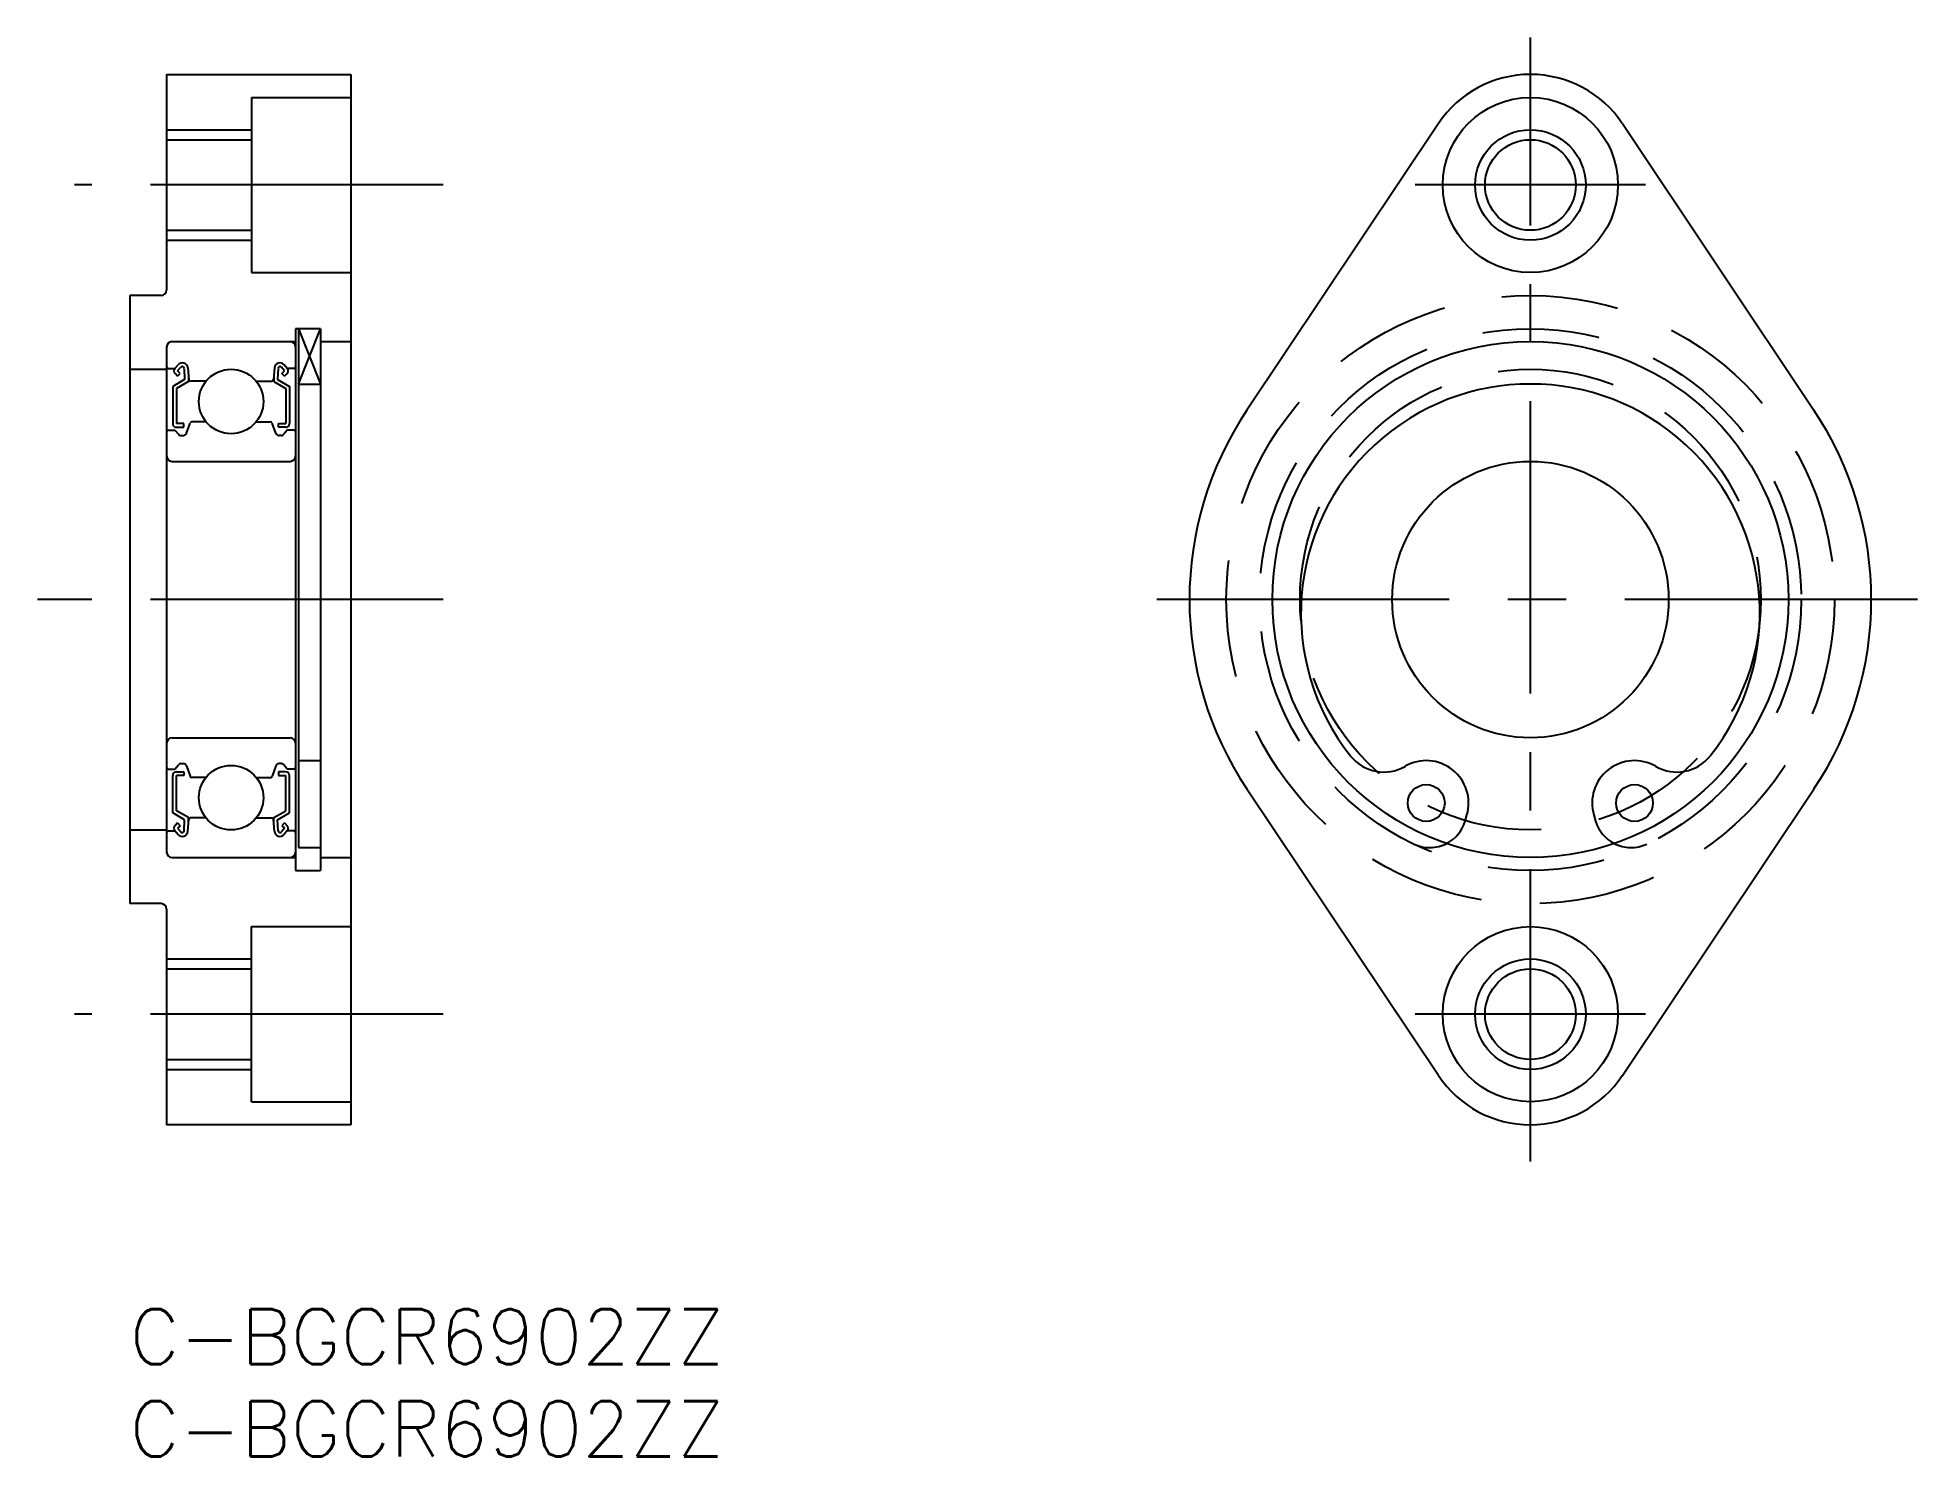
# Model space of a CAD drawing. Extents: x -5 to 97, y -8 to 69.
import ezdxf

# ---------------------------------------------------------------- set-up
doc = ezdxf.new("R2010")
doc.units = 0
doc.header["$LTSCALE"] = 0.5
doc.linetypes.add('CENTER', pattern=[50.8, 31.75, -6.35, 6.35, -6.35])
doc.linetypes.add('DASHED', pattern=[19.05, 12.7, -6.35])
for name, color, linetype in [('MSM_CENTER', 1, 'CENTER'), ('MSM_CONTINUOUS', 7, 'CONTINUOUS'), ('MSM_DASHED', 4, 'DASHED'), ('MSM_NARROW', 5, 'CONTINUOUS'), ('MSM_PART_NUMBER', 7, 'CONTINUOUS')]:
    doc.layers.add(name, color=color, linetype=linetype)
doc.styles.get("Standard").update_dxf_attribs({"font": 'txt.shx', "height": 3, "bigfont": 'bigfont.shx'})

# ---------------------------------------------------------------- blocks, each defined once
blk = doc.blocks.new('*U30')
at = {"layer": 'MSM_PART_NUMBER'}
blk.add_text('C-BGCR6902ZZ', height=3, dxfattribs=at).set_placement((0, -3))
blk = doc.blocks.new('*U31')
at = {"layer": 'MSM_PART_NUMBER'}
blk.add_text('C-BGCR6902ZZ', height=3, dxfattribs=at).set_placement((0, -8))

msp = doc.modelspace()

# ---------------------------------------------------------------- linework, layer by layer
at = {"layer": 'MSM_CENTER'}
for p, q in [((76, 8), (76, 69)), ((17, 61), (-3, 61)), ((82.25, 61), (69.75, 61)), ((17, 38.5), (-5, 38.5)), ((97, 38.5), (55, 38.5)), ((17, 16), (-3, 16)), ((17, 16), (-3, 16)), ((82.25, 16), (69.75, 16))]:
    msp.add_line(p, q, dxfattribs=at)
at = {"layer": 'MSM_CONTINUOUS'}
for p, q in [((2, 67), (12, 67)), ((2, 67), (2, 55.3)), ((12, 67), (12, 10)), ((6.6, 65.75), (12, 65.75)), ((6.6, 65.75), (6.6, 56.25)), ((71.01, 64.33), (60.62, 48.78)), ((80.99, 64.33), (91.38, 48.78)), ((2, 63.46), (6.6, 63.46)), ((2, 58.54), (6.6, 58.54)), ((6.6, 56.25), (12, 56.25)), ((0, 55), (0, 22)), ((1.7, 55), (0, 55)), ((9, 53.2), (9, 23.8)), ((10.35, 53.2), (9, 53.2)), ((9.15, 53.2), (9.15, 25.04)), ((10.35, 53.2), (10.35, 23.8)), ((2, 52.2), (2, 24.8)), ((2.3, 52.5), (9, 52.5)), ((10.35, 52.5), (12, 52.5)), ((0, 51), (2, 51)), ((2.1, 51.05), (2.46, 51.05)), ((2.45, 51.04), (2.62, 51.24)), ((2.6, 50.91), (2.77, 51.11)), ((2.95, 51.05), (2.98, 50.45)), ((3.15, 51.07), (3.2, 50.44)), ((7.85, 51.07), (7.8, 50.44)), ((8.05, 51.05), (8.02, 50.45)), ((8.4, 50.91), (8.23, 51.11)), ((8.55, 51.04), (8.38, 51.24)), ((8.9, 51.05), (8.54, 51.05)), ((2.98, 50.45), (2.33, 50.07)), ((2.33, 50.07), (2.33, 48.05)), ((2.6, 50.62), (2.46, 50.77)), ((3.18, 50.33), (2.53, 49.96)), ((2.74, 50.77), (2.6, 50.91)), ((2.6, 50.62), (2.74, 50.77)), ((3.18, 50.7), (3.18, 50.33)), ((4.14, 50.35), (3.3, 50.35)), ((6.86, 50.35), (7.7, 50.35)), ((7.82, 50.7), (7.82, 50.33)), ((7.82, 50.33), (8.47, 49.96)), ((8.02, 50.45), (8.67, 50.07)), ((8.26, 50.77), (8.4, 50.91)), ((8.4, 50.62), (8.26, 50.77)), ((8.4, 50.62), (8.54, 50.77)), ((8.67, 50.07), (8.67, 48.05)), ((9.15, 50.2, -0.7), (10.35, 50.2, -0.7)), ((2.53, 49.96), (2.53, 48.05)), ((8.47, 49.96), (8.47, 48.05)), ((2.93, 48.05), (2.53, 48.05)), ((2.93, 47.85), (2.93, 48.05)), ((3.08, 47.53), (3.28, 48.08)), ((4.14, 48.15), (3.37, 48.15)), ((6.86, 48.15), (7.63, 48.15)), ((7.92, 47.53), (7.72, 48.08)), ((8.07, 48.05), (8.47, 48.05)), ((8.07, 47.85), (8.07, 48.05)), ((2.1, 47.7), (2.45, 47.7)), ((2.45, 47.7), (2.64, 47.47)), ((2.53, 47.85), (2.93, 47.85)), ((2.79, 47.4), (2.89, 47.4)), ((8.47, 47.85), (8.07, 47.85)), ((8.21, 47.4), (8.11, 47.4)), ((8.55, 47.7), (8.36, 47.47)), ((8.9, 47.7), (8.55, 47.7)), ((2.3, 46), (8.7, 46)), ((2.3, 31), (8.7, 31)), ((2.79, 29.6), (2.89, 29.6)), ((8.21, 29.6), (8.11, 29.6)), ((9.15, 29.76, -0.7), (10.35, 29.76, -0.7)), ((2.1, 29.3), (2.45, 29.3)), ((2.33, 26.93), (2.33, 28.95)), ((2.45, 29.3), (2.64, 29.53)), ((2.53, 29.15), (2.93, 29.15)), ((2.53, 27.04), (2.53, 28.95)), ((2.93, 28.95), (2.53, 28.95)), ((2.93, 29.15), (2.93, 28.95)), ((3.08, 29.47), (3.28, 28.92)), ((4.14, 28.85), (3.37, 28.85)), ((6.86, 28.85), (7.63, 28.85)), ((7.92, 29.47), (7.72, 28.92)), ((8.47, 29.15), (8.07, 29.15)), ((8.07, 29.15), (8.07, 28.95)), ((8.07, 28.95), (8.47, 28.95)), ((8.55, 29.3), (8.36, 29.53)), ((8.47, 27.04), (8.47, 28.95)), ((8.9, 29.3), (8.55, 29.3)), ((8.67, 26.93), (8.67, 28.95)), ((71.01, 12.67), (60.62, 28.22)), ((80.99, 12.67), (91.38, 28.22)), ((2.98, 26.55), (2.33, 26.93)), ((3.18, 26.67), (2.53, 27.04)), ((2.95, 25.95), (2.98, 26.55)), ((3.15, 25.93), (3.2, 26.56)), ((3.18, 26.3), (3.18, 26.67)), ((4.14, 26.65), (3.3, 26.65)), ((6.86, 26.65), (7.7, 26.65)), ((7.85, 25.93), (7.8, 26.56)), ((7.82, 26.67), (8.47, 27.04)), ((7.82, 26.3), (7.82, 26.67)), ((8.02, 26.55), (8.67, 26.93)), ((8.05, 25.95), (8.02, 26.55)), ((72.46, 26.47, -0.7), (72.56, 26.81, -0.7)), ((79.44, 26.81, -0.7), (79.54, 26.47, -0.7)), ((0, 26), (2, 26)), ((2.1, 25.95), (2.46, 25.95)), ((2.45, 25.96), (2.62, 25.76)), ((2.6, 26.38), (2.46, 26.23)), ((2.6, 26.38), (2.74, 26.23)), ((2.74, 26.23), (2.6, 26.09)), ((2.6, 26.09), (2.77, 25.89)), ((8.4, 26.09), (8.23, 25.89)), ((8.4, 26.38), (8.26, 26.23)), ((8.26, 26.23), (8.4, 26.09)), ((8.55, 25.96), (8.38, 25.76)), ((8.4, 26.38), (8.54, 26.23)), ((8.9, 25.95), (8.54, 25.95)), ((2.3, 24.5), (9, 24.5)), ((9.15, 25.04, -0.7), (10.35, 25.04, -0.7)), ((10.35, 24.5), (12, 24.5)), ((9, 23.8), (10.35, 23.8)), ((1.7, 22), (0, 22)), ((2, 21.7), (2, 10)), ((6.6, 20.75), (12, 20.75)), ((6.6, 11.25), (6.6, 20.75)), ((2, 18.46), (6.6, 18.46)), ((2, 13.54), (6.6, 13.54)), ((6.6, 11.25), (12, 11.25)), ((12, 10), (2, 10))]:
    msp.add_line(p, q, dxfattribs=at)
for centre, radius in [((76, 61), 4.75), ((76, 61), 2.46), ((76, 38.5, -0.7), 14), ((5.5, 49.25), 1.75), ((76, 38.5), 7.5), ((5.5, 27.75), 1.75), ((70.35, 27.46, -0.7), 1), ((81.65, 27.46, -0.7), 1), ((76, 16), 4.75), ((76, 16), 2.46)]:
    msp.add_circle(centre, radius, dxfattribs=at)
for centre, radius, start, end in [((76, 61), 6, 33.749, 146.251), ((1.7, 55.3), 0.3, 270, 0), ((2.3, 52.2), 0.3, 90, 180), ((8.7, 52.2), 0.3, 0, 90), ((2.1, 51.15), 0.1, 180, 270), ((2.6, 50.91), 0.2, 140.1364, 224.998), ((2.85, 51.05), 0.3, 4.9347, 140.1364), ((2.85, 51.05), 0.1, 3.1017, 139.9503), ((8.15, 51.05), 0.3, 39.8636, 175.0653), ((8.15, 51.05), 0.1, 40.0497, 176.8983), ((8.4, 50.91), 0.2, 315.002, 39.8636), ((8.9, 51.15), 0.1, 270, 0), ((3.3, 50.45), 0.1, 184.9347, 270), ((7.7, 50.45), 0.1, 270, 355.0653), ((76, 37.75, -0.7), 12.45, 321.589, 218.411), ((2.53, 48.05), 0.2, 180, 270), ((3.37, 48.05), 0.1, 90, 159.9926), ((7.63, 48.05), 0.1, 20.0074, 90), ((8.47, 48.05), 0.2, 270, 0), ((76, 38.5), 18.5, 146.251, 213.749), ((76, 38.5), 18.5, 326.251, 33.749), ((2.1, 47.6), 0.1, 90, 180), ((2.79, 47.6), 0.2, 219.9772, 270), ((2.89, 47.6), 0.2, 270, 339.9926), ((8.11, 47.6), 0.2, 200.0074, 270), ((8.21, 47.6), 0.2, 270, 320.0228), ((8.9, 47.6), 0.1, 0, 90), ((2.3, 46.3), 0.3, 180, 270), ((8.7, 46.3), 0.3, 270, 0), ((2.3, 30.7), 0.3, 90, 180), ((8.7, 30.7), 0.3, 0, 90), ((2.79, 29.4), 0.2, 90, 140.0228), ((2.89, 29.4), 0.2, 20.0074, 90), ((8.11, 29.4), 0.2, 90, 159.9926), ((8.21, 29.4), 0.2, 39.9772, 90), ((68.05, 31.44, -0.7), 2.3, 218.411, 300.0471), ((70.35, 27.46, -0.7), 2.3, 343.5829, 120.0471), ((81.65, 27.46, -0.7), 2.3, 59.9529, 196.4171), ((83.95, 31.44, -0.7), 2.3, 239.9529, 321.589), ((2.1, 29.4), 0.1, 180, 270), ((2.53, 28.95), 0.2, 90, 180), ((3.37, 28.95), 0.1, 200.0074, 270), ((7.63, 28.95), 0.1, 270, 339.9926), ((8.47, 28.95), 0.2, 0, 90), ((8.9, 29.4), 0.1, 270, 0), ((3.3, 26.55), 0.1, 90, 175.0653), ((7.7, 26.55), 0.1, 4.9347, 90), ((2.1, 25.85), 0.1, 90, 180), ((2.6, 26.09), 0.2, 135.002, 219.8636), ((2.85, 25.95), 0.3, 219.8636, 355.0653), ((2.85, 25.95), 0.1, 220.0497, 356.8983), ((8.15, 25.95), 0.3, 184.9347, 320.1364), ((8.15, 25.95), 0.1, 183.1017, 319.9503), ((8.4, 26.09), 0.2, 320.1364, 44.998), ((8.9, 25.85), 0.1, 0, 90), ((70.54, 27.04, -0.7), 2, 297.3274, 343.5829), ((81.46, 27.04, -0.7), 2, 196.4171, 242.6726), ((2.3, 24.8), 0.3, 180, 270), ((8.7, 24.8), 0.3, 270, 0), ((1.7, 21.7), 0.3, 0, 90), ((76, 16), 6, 213.749, 326.251)]:
    msp.add_arc(centre, radius, start, end, dxfattribs=at)
at = {"layer": 'MSM_DASHED'}
for centre, radius in [((76, 38.5), 16.5), ((76, 38.5, -0.7), 14.7), ((76, 38.5), 12.5)]:
    msp.add_circle(centre, radius, dxfattribs=at)
for centre, start, end in [((70.54, 27.04, -0.7), 244.5222, 297.3274), ((81.46, 27.04, -0.7), 242.6726, 295.4778)]:
    msp.add_arc(centre, 2, start, end, dxfattribs=at)
at = {"layer": 'MSM_NARROW'}
for p, q in [((2, 64), (6.6, 64)), ((2, 58), (6.6, 58)), ((9.15, 53.2), (10.35, 50.2, -0.7)), ((9.15, 50.2, -0.7), (10.35, 53.2)), ((2, 19), (6.6, 19)), ((2, 13), (6.6, 13))]:
    msp.add_line(p, q, dxfattribs=at)
for centre in [(76, 61), (76, 16)]:
    msp.add_circle(centre, 3, dxfattribs=at)

# ---------------------------------------------------------------- block references
at = {"layer": 'MSM_CONTINUOUS'}
for name in ['*U30', '*U31']:
    msp.add_blockref(name, (0, 0), dxfattribs=at)

doc.saveas('drawing.dxf')
